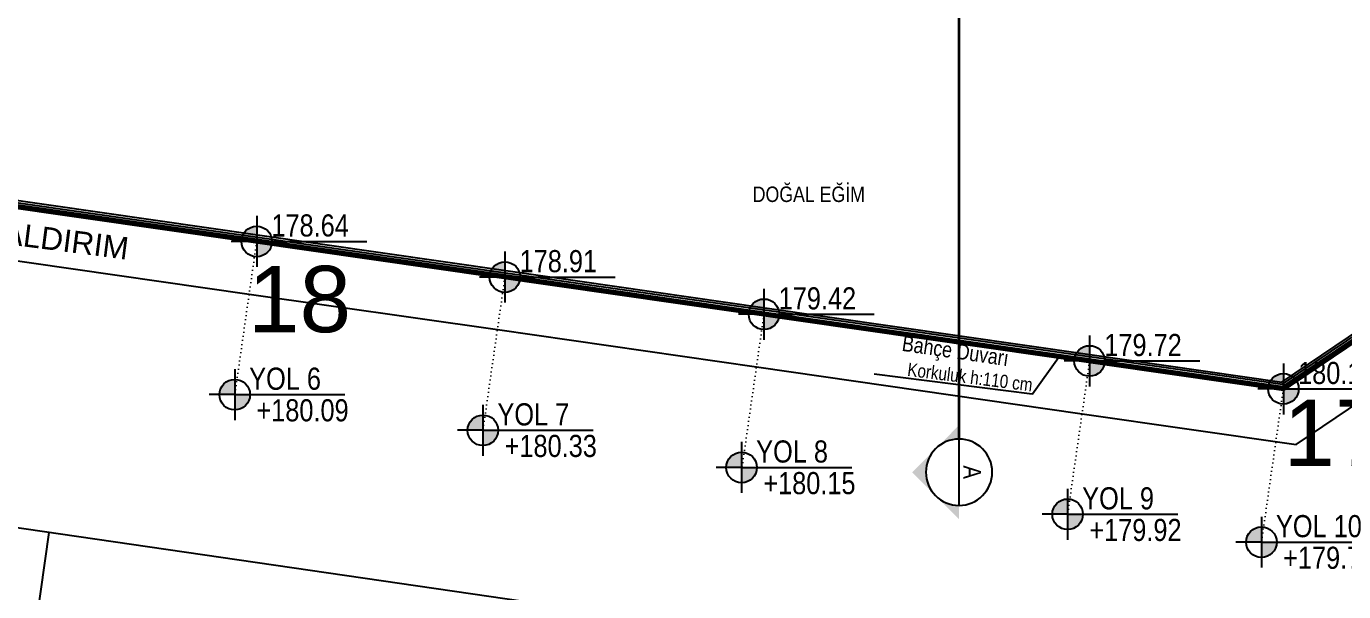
# Model space of a CAD drawing. Header units: millimetres. Extents: x 82776 to 137242, y 11666 to 27998.
# Drawn here: x 124138 to 124883, y 16558 to 16878 of the extents above; entities that cross this region are included whole.
import ezdxf
from ezdxf import colors
from ezdxf.entities.mleader import LeaderData, LeaderLine
from ezdxf.enums import TextEntityAlignment as Align
from ezdxf.math import Vec2, Vec3
from ezdxf.xclip import XClip

# ---------------------------------------------------------------- set-up
doc = ezdxf.new("R2010")
doc.units = ezdxf.units.MM
doc.header["$XCLIPFRAME"] = 0
for name, pattern in [('ACAD_ISO03W100', [30, 12, -18]), ('ACAD_ISO07W100', [3, 0, -3]), ('DASHED', [15, 10, -5])]:
    doc.linetypes.add(name, pattern=pattern)
for name, color, linetype in [('0_IFC_Elevation_3', 21, 'Continuous'), ('0_IFC_Elevation_4', 11, 'Continuous'), ('0_IFC_Notation_Level_200', 160, 'Continuous'), ('0_IFC_Notation_Section_100', 10, 'Continuous'), ('0_IFC_Parsel Sınırı', 191, 'ACAD_ISO03W100'), ('0_IFC_Room_Text(No)_50', 12, 'Continuous'), ('0_IFC_Text_Explanation_100', 231, 'Continuous'), ('0_IFC_Text_Explanation_200', 231, 'Continuous'), ('0_IFC_Text_Explanation_50', 231, 'Continuous'), ('2_IFC_Handrail', 181, 'Continuous')]:
    doc.layers.add(name, color=color, linetype=linetype)
doc.styles.add('17-002_250_Mesa_Beykoz_10-Aplikasyon_Vaziyet_Peyzaj$0$Standard', font='arial.ttf')
doc.styles.add('IFC_TEXT', font='ARIALN.TTF')
doc.styles.get("Standard").update_dxf_attribs({"font": 'arial.ttf'})

# ---------------------------------------------------------------- blocks, each defined once
blk = doc.blocks.new('ARAZİYOLLAR_2')
at = {"layer": '0_IFC_Elevation_3'}
blk.add_line((-1495.4, -5048.9, 3462.4), (-1012.9, -5050, 3462.4), dxfattribs=at)
at = {"layer": '0_IFC_Elevation_3', "elevation": 3462.4}
for points in [[(-52.2, 747.8), (-410.6, -3175.1), (-412.6, -4008.5), (-415.8, -5422.7), (-417.1, -5989.9), (-418.6, -6582.1), (-420.4, -7326.2), (-421.6, -7815.3), (-59.8, -8216.9), (697.9, -8297.1), (1704.2, -8403.5)], [(1226.5, -8932.6), (-378.2, -8775.4), (-1025.4, -8013.5), (-1006.3, -3483.3), (-1003.6, -2832.5), (-658.4, 644.8)]]:
    blk.add_lwpolyline(points, dxfattribs=at)
at = {"layer": '0_IFC_Parsel Sınırı', "linetype": 'Continuous', "ltscale": 5, "const_width": 10, "elevation": 3462.4}
blk.add_lwpolyline([(5323.2, -760.4), (5322.3, -1259.6), (5325.1, -2776.6), (5018.8, -2728.2), (5032, -4366.9), (5024.5, -5117), (5019.3, -5645.1), (7326.4, -6140.9), (7306.8, -6222.6), (6955.6, -6856.3), (5972.9, -8325.1), (6123, -8355.3), (6103.7, -8389.3), (5666.1, -9177.7), (2891.3, -8408.4), (-1.4, -8102.4), (-301.4, -7769.4), (-295.7, -5423), (-290.7, -3181.4), (-205.1, -2247.2), (0, 0), (1862.5, -268.3), (3023.4, -433)], close=True, dxfattribs=at)
at = {"layer": '0_IFC_Parsel Sınırı'}
for p in [(-295.7, -5423, 1848), (-301.4, -7769.4, 14363.4)]:
    blk.add_point(p, dxfattribs=at)
for s, p in [('18', (-501.6, -5432.2, 1848)), ('17', (-473.6, -7793.8, 14363.4))]:
    blk.add_text(s, height=150, rotation=278.0307, dxfattribs=at).set_placement(p)
at = {"layer": '0_IFC_Text_Explanation_100', "style": '17-002_250_Mesa_Beykoz_10-Aplikasyon_Vaziyet_Peyzaj$0$Standard'}
blk.add_text('KALDIRIM', height=50.54, rotation=270.7004, dxfattribs=at).set_placement((-381.7, -4804.9, 3462.4))
blk = doc.blocks.new('*U1218')
at = {"layer": '0_IFC_Room_Text(No)_50'}
h = blk.add_hatch(color=256, dxfattribs=at)
h.paths.add_polyline_path([(0, -1061), (530, -530, -0.414214), (-530, -530)])
h.paths.add_polyline_path([(-530, -530, -0.198912), (-750, 0), (-1061, 0)])
h.paths.add_polyline_path([(530, -530), (1061, 0), (750, 0, -0.198912)])
at = {"layer": '0_IFC_Room_Text(No)_50', "linetype": 'Continuous'}
blk.add_line((-750, 0), (750, 0), dxfattribs=at)
blk.add_circle((0, 0), 750, dxfattribs=at)
at = {"layer": '0_IFC_Room_Text(No)_50', "style": 'IFC_TEXT'}
blk.add_attdef('NO', text='', height=400, dxfattribs=at).set_placement((0, 100), align=Align.CENTER)
for p in [(0, -100), (0, -374)]:
    blk.add_attdef('SHEET', text='', height=200, dxfattribs=at).set_placement(p, align=Align.TOP_CENTER)
blk = doc.blocks.new('VP_KESIT YERLERI')
at = {"layer": '0_IFC_Notation_Section_100', "linetype": 'DASHED', "ltscale": 5, "const_width": 6}
blk.add_lwpolyline([(5500, -1885.4), (5500, 1180.6), (5942.3, 2190.6), (6801.2, 1814.5), (8153.2, 4902)], dxfattribs=at)
ref = blk.add_blockref('*U1218', (5500, -1960.4), dxfattribs=dict(xscale=-0.1, yscale=0.1, zscale=0.1, rotation=270))
ref.add_attrib('NO', 'A', dxfattribs={"layer": '0_IFC_Room_Text(No)_50', "height": 40, "rotation": 270, "style": 'IFC_TEXT'}).set_placement((5510, -1960.4), align=Align.CENTER)
blk = doc.blocks.new('0_IFC_NOTATION_LEVEL_200')
at = {"layer": '0_IFC_Notation_Level_200'}
h = blk.add_hatch(color=256, dxfattribs=at)
h.dxf.hatch_style = 1
h.paths.add_polyline_path([(0, 0), (0, 576, 0.414214), (-576, 0)])
h.paths.add_polyline_path([(0, -576, 0.414214), (576, 0), (0, 0)])
for p, q in [((0, 960), (0, -960)), ((0, 0), (-960, 0)), ((0, 0), (4154, 0))]:
    blk.add_line(p, q, dxfattribs=at)
blk.add_circle((0, 0), 576, dxfattribs=at)
at = {"layer": '0_IFC_Notation_Level_200', "style": 'IFC_TEXT'}
for tag, p in [('LEVEL_ABOVE', (549, 185)), ('LEVEL_BELOW', (549, -1005))]:
    blk.add_attdef(tag, p, '', height=800, dxfattribs=at)
blk = doc.blocks.new('BLOK KOSE KOTLARI')
at = {"layer": '0_IFC_Notation_Level_200', "linetype": 'ACAD_ISO07W100', "lineweight": 0, "ltscale": 3, "elevation": -346238.3}
for points in [[(3911.1, -3174.3), (3861.5, -3520.7)], [(4472.6, -3254.9), (4422.9, -3601.3)], [(5058.7, -3339), (5009, -3685.5)], [(5795.3, -3444.8), (5745.6, -3791.2)], [(6233.7, -3507.7), (6184, -3854.2)]]:
    blk.add_lwpolyline(points, dxfattribs=at)
ref = blk.add_blockref('0_IFC_NOTATION_LEVEL_200', (3911.1, -3174.3, -346238.3), dxfattribs=dict(xscale=0.06, yscale=0.06, zscale=0.06))
ref.add_attrib('LEVEL_ABOVE', '178.64', (3944.4, -3163.1, -346238.3), dxfattribs={"layer": '0_IFC_Notation_Level_200', "height": 50, "rotation": 0, "style": 'IFC_TEXT'})
ref = blk.add_blockref('0_IFC_NOTATION_LEVEL_200', (4472.6, -3254.9, -346238.3), dxfattribs=dict(xscale=0.06, yscale=0.06, zscale=0.06))
ref.add_attrib('LEVEL_ABOVE', '178.91', (4505.9, -3243.8, -346238.3), dxfattribs={"layer": '0_IFC_Notation_Level_200', "height": 50, "rotation": 0, "style": 'IFC_TEXT'})
ref = blk.add_blockref('0_IFC_NOTATION_LEVEL_200', (5058.7, -3339, -346238.3), dxfattribs=dict(xscale=0.06, yscale=0.06, zscale=0.06))
ref.add_attrib('LEVEL_ABOVE', '179.42', (5092, -3327.9, -346238.3), dxfattribs={"layer": '0_IFC_Notation_Level_200', "height": 50, "rotation": 0, "style": 'IFC_TEXT'})
ref = blk.add_blockref('0_IFC_NOTATION_LEVEL_200', (5795.3, -3444.5, -346238.3), dxfattribs=dict(xscale=0.06, yscale=0.06, zscale=0.06))
ref.add_attrib('LEVEL_ABOVE', '179.72', (5828.6, -3433.4, -346238.3), dxfattribs={"layer": '0_IFC_Notation_Level_200', "height": 50, "rotation": 0, "style": 'IFC_TEXT'})
ref = blk.add_blockref('0_IFC_NOTATION_LEVEL_200', (6233.7, -3507.7, -346238.3), dxfattribs=dict(xscale=0.06, yscale=0.06, zscale=0.06))
ref.add_attrib('LEVEL_ABOVE', '180.18', (6267, -3496.6, -346238.3), dxfattribs={"layer": '0_IFC_Notation_Level_200', "height": 50, "rotation": 0, "style": 'IFC_TEXT'})
ref = blk.add_blockref('0_IFC_NOTATION_LEVEL_200', (3861.4, -3520.7, -346238.3), dxfattribs=dict(xscale=0.06, yscale=0.06, zscale=0.06))
ref.add_attrib('LEVEL_BELOW', '+180.09', (3910.5, -3581, -346238.3), dxfattribs={"layer": '0_IFC_Notation_Level_200', "height": 50, "rotation": 0, "style": 'IFC_TEXT'})
ref.add_attrib('LEVEL_ABOVE', 'YOL 6', (3894.2, -3509.6, -346238.3), dxfattribs={"layer": '0_IFC_Notation_Level_200', "height": 50, "rotation": 0, "style": 'IFC_TEXT'})
ref = blk.add_blockref('0_IFC_NOTATION_LEVEL_200', (4422.9, -3601.3, -346238.3), dxfattribs=dict(xscale=0.06, yscale=0.06, zscale=0.06))
ref.add_attrib('LEVEL_BELOW', '+180.33', (4472, -3661.6, -346238.3), dxfattribs={"layer": '0_IFC_Notation_Level_200', "height": 50, "rotation": 0, "style": 'IFC_TEXT'})
ref.add_attrib('LEVEL_ABOVE', 'YOL 7', (4455.8, -3590.2, -346238.3), dxfattribs={"layer": '0_IFC_Notation_Level_200', "height": 50, "rotation": 0, "style": 'IFC_TEXT'})
ref = blk.add_blockref('0_IFC_NOTATION_LEVEL_200', (5008.1, -3685.3, -346238.3), dxfattribs=dict(xscale=0.06, yscale=0.06, zscale=0.06))
ref.add_attrib('LEVEL_BELOW', '+180.15', (5057.2, -3745.7, -346238.3), dxfattribs={"layer": '0_IFC_Notation_Level_200', "height": 50, "rotation": 0, "style": 'IFC_TEXT'})
ref.add_attrib('LEVEL_ABOVE', 'YOL 8', (5041.1, -3674.2, -346238.3), dxfattribs={"layer": '0_IFC_Notation_Level_200', "height": 50, "rotation": 0, "style": 'IFC_TEXT'})
ref = blk.add_blockref('0_IFC_NOTATION_LEVEL_200', (5745.6, -3791.2, -346238.3), dxfattribs=dict(xscale=0.06, yscale=0.06, zscale=0.06))
ref.add_attrib('LEVEL_BELOW', '+179.92', (5794.7, -3851.6, -346238.3), dxfattribs={"layer": '0_IFC_Notation_Level_200', "height": 50, "rotation": 0, "style": 'IFC_TEXT'})
ref.add_attrib('LEVEL_ABOVE', 'YOL 9', (5778.6, -3780.1, -346238.3), dxfattribs={"layer": '0_IFC_Notation_Level_200', "height": 50, "rotation": 0, "style": 'IFC_TEXT'})
ref = blk.add_blockref('0_IFC_NOTATION_LEVEL_200', (6184, -3854.2, -346238.3), dxfattribs=dict(xscale=0.06, yscale=0.06, zscale=0.06))
ref.add_attrib('LEVEL_BELOW', '+179.78', (6233.1, -3914.5, -346238.3), dxfattribs={"layer": '0_IFC_Notation_Level_200', "height": 50, "rotation": 0, "style": 'IFC_TEXT'})
ref.add_attrib('LEVEL_ABOVE', 'YOL 10', (6216.9, -3843, -346238.3), dxfattribs={"layer": '0_IFC_Notation_Level_200', "height": 50, "rotation": 0, "style": 'IFC_TEXT'})
blk = doc.blocks.new('VP_SETLER')
at = {"layer": '0_IFC_Elevation_4'}
blk.add_lwpolyline([(6633.7, -5869), (6526.2, -6298.1), (6154.5, -6548.6), (5714.4, -6485.4), (4979.5, -6379.9), (4393.4, -6295.8), (3831.9, -6215.2), (2771.1, -6063.1), (2773.2, -6048.2), (3834, -6200.3), (4395.5, -6280.9), (4981.6, -6365.1), (5716.5, -6470.6), (6150.9, -6533), (6513, -6288.9), (6619.2, -5865.3)], close=True, dxfattribs=at)
at = {"layer": '2_IFC_Handrail'}
for points in [[(2771.8, -6058.1), (3832.6, -6210.2), (4394.1, -6290.8), (4980.2, -6375), (5715.1, -6480.5), (6153.3, -6543.4), (6521.8, -6295), (6628.9, -5867.8)], [(2772.5, -6053.2), (3833.3, -6205.3), (4394.8, -6285.9), (4980.9, -6370), (5715.8, -6475.5), (6152.1, -6538.2), (6517.4, -6292), (6624, -5866.5)]]:
    blk.add_lwpolyline(points, dxfattribs=at)
at = {"layer": '0_IFC_Text_Explanation_200', "insert": (4953.9, -6091), "char_height": 35, "attachment_point": 1, "style": 'IFC_TEXT'}
blk.add_mtext_dynamic_manual_height_columns('DOĞAL EĞİM', width=511.412, gutter_width=972000, heights=[0], dxfattribs=at)
at = {"layer": '0_IFC_Text_Explanation_200', "insert": (5295, -6427.7), "char_height": 35, "attachment_point": 1, "rotation": 351.7494, "style": 'IFC_TEXT'}
blk.add_mtext_dynamic_manual_height_columns('Bahçe Duvarı', width=275.849, gutter_width=972000, heights=[0], dxfattribs=at)
at = {"layer": '0_IFC_Text_Explanation_50'}
ml = blk.add_multileader_mtext('Standard', dxfattribs=at)
ml.set_content('Korkuluk h:110 cm', color=256, style='IFC_TEXT')
ml.set_leader_properties()
ml.build(insert=Vec2(0, 0))
ml.multileader.update_dxf_attribs({"text_right_attachment_type": 6, "dogleg_length": 0.36})
ctx = ml.context
ctx.base_point, ctx.char_height, ctx.plane_origin, ctx.plane_x_axis, ctx.plane_y_axis = Vec3(5307.2, -6504.6), 30, Vec3(5566.7, -6417), Vec3(0.992116, -0.125322), Vec3(0.125322, 0.992116)
ctx.right_attachment, ctx.text_align_type = 6, 2
notes = []
notes.append((ctx, [(1, (1, 1, 0), (5586.6, -6560.8), (-0.992116, 0.125322), 0.36, [(0, [(5652, -6469.6)], 0, [])])]))
ctx.mtext.insert, ctx.mtext.text_direction, ctx.mtext.rotation, ctx.mtext.alignment, ctx.mtext.flow_direction = Vec3(5588.7, -6524.8), Vec3(0.992116, -0.125322), 6.157533, 3, 5
for ctx, leaders in notes:
    for number, flags, end, landing, length, lines in leaders:
        leader = LeaderData()
        leader.index, (leader.has_last_leader_line, leader.has_dogleg_vector, leader.attachment_direction) = number, flags
        leader.last_leader_point, leader.dogleg_vector, leader.dogleg_length = Vec3(end), Vec3(landing), length
        for number, points, colour, breaks in lines:
            line = LeaderLine()
            line.index, line.vertices, line.color, line.breaks = number, Vec3.list(points), colors.encode_raw_color(colour), breaks
            leader.lines.append(line)
        ctx.leaders.append(leader)
blk = doc.blocks.new('VAZIYET PLANI')
ref = blk.add_blockref('ARAZİYOLLAR_2', (720.3, 2186.1, -3462.4), dxfattribs=dict(rotation=81.96927943568697))
XClip(ref).set_block_clipping_path([(-2265.303593221, 407.7926608024), (-647.0130053807, -11062.3160780947), (8996.370837995, -9701.7537971335), (7378.0802501547, 1768.3549417636)])
blk.add_blockref('VP_KESIT YERLERI', (2137.6, 2574.4, 346238.3))
blk.add_blockref('VP_SETLER', (2216.9, 7350.9))
blk.add_blockref('BLOK KOSE KOTLARI', (2137.6, 4310, 346238.3))

msp = doc.modelspace()

# ---------------------------------------------------------------- block references
at = {"xscale": 0.25, "yscale": 0.25, "zscale": 0.25}
msp.add_blockref('VAZIYET PLANI', (122756.09, 16472.4, -86559.56), dxfattribs=at)

doc.saveas('drawing.dxf')
